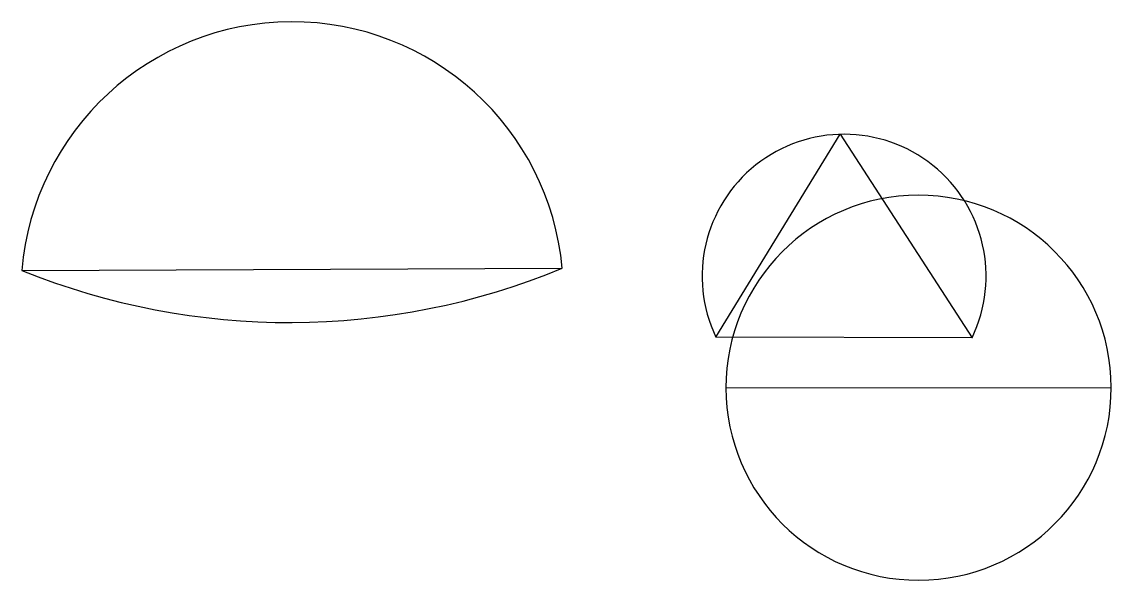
# Model space of a CAD drawing. Header units: millimetres. Extents: x -14.9 to 13.4, y -2.8 to 11.7.
import ezdxf

# ---------------------------------------------------------------- set-up
doc = ezdxf.new("R2010")
doc.units = ezdxf.units.MM

msp = doc.modelspace()

# ---------------------------------------------------------------- linework, layer by layer
for p, q in [((3.11, 3.542), (6.335, 8.81)), ((6.335, 8.81), (9.76, 3.527)), ((-14.907, 5.276), (-0.878, 5.333)), ((9.76, 3.527), (3.11, 3.542)), ((3.371, 2.221), (13.371, 2.236))]:
    msp.add_line(p, q)
for centre, radius, start, end in [((-7.89, 4.691), 7.041, 5.2323, 175.2323), ((6.438, 5.125), 3.686, 334.2981, 205.4373), ((8.371, 2.229), 5, 0.084, 180.084), ((-7.962, 22.415), 18.493, 247.9416, 292.523), ((8.371, 2.229), 5, 180.084, 0.084), ((3.371, 2.221), 0, 0, 0.084)]:
    msp.add_arc(centre, radius, start, end)

doc.saveas('drawing.dxf')
